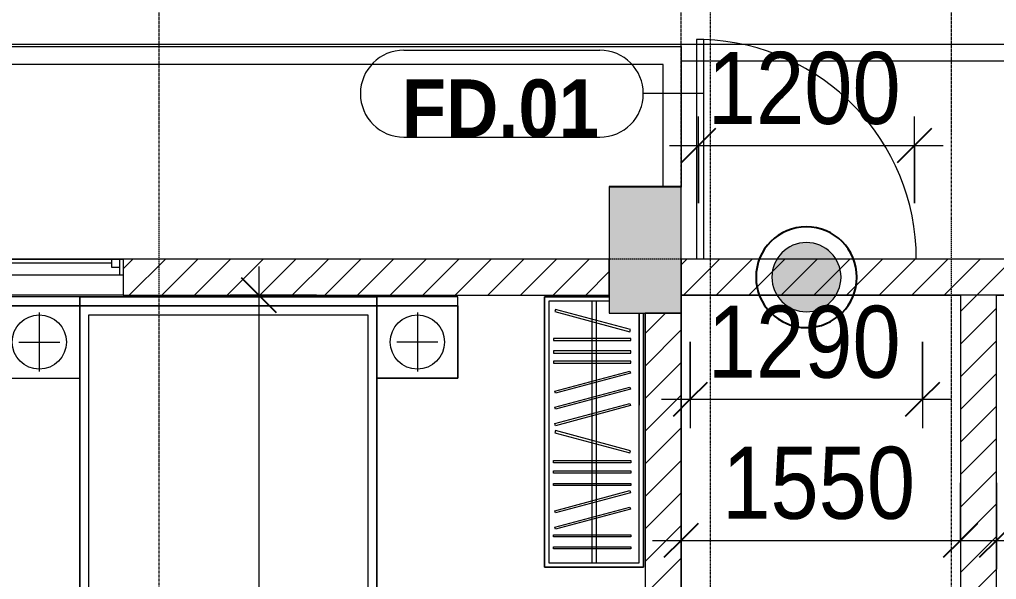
# Model space of a CAD drawing. Header units: millimetres. Extents: x 962 to 241049, y -15958 to 84407.
# Drawn here: x 174457 to 179882, y 76458 to 79568 of the extents above; entities that cross this region are included whole.
import ezdxf

# ---------------------------------------------------------------- set-up
doc = ezdxf.new("R2010")
doc.units = ezdxf.units.MM
for name, pattern in [('Dash Dot 3_16_', [7.9375, 4.7625, -1.5875, 0, -1.5875]), ('Grid Line', [22.225, 12.7, -3.175, 3.175, -3.175]), ('Overhead', [3.96875, 2.38125, -1.5875])]:
    doc.linetypes.add(name, pattern=pattern)
for name, color, linetype, lineweight in [('0-1', 7, 'Continuous', 5), ('A-ANNO-DIMS', 211, 'Continuous', 9), ('A-ANNO-DIMS-160', 211, 'Continuous', 9), ('A-ANNO-NOTE', 131, 'Continuous', 9), ('A-ANNO-NOTE-1', 131, 'Continuous', 25), ('A-DETL-GENF-2', 1, 'Continuous', 9), ('A-DOOR-3', 1, 'Continuous', 9), ('A-DOOR-IDEN', 31, 'Continuous', 9), ('A-FLOR', 192, 'Continuous', 9), ('A-GLAZ', 151, 'Continuous', 9), ('A-WALL', 113, 'Continuous', 9), ('A-WALL-3', 113, 'Continuous', 18), ('A-WALL-PATT-2', 111, 'Continuous', 9), ('G-ANNO-SYMB-1', 111, 'Dash Dot 3_16_', 18), ('G-IMPT', 8, 'Continuous', 9), ('I-FURN-1', 254, 'Continuous', 9), ('M-EQPM', 50, 'Continuous', 9), ('S-COLS-1', 52, 'Continuous', 5), ('S-COLS-2', 7, 'Continuous', 18), ('S-GRID-1', 1, 'Grid Line', 9), ('S-STRS-MBND', 31, 'Overhead', 9)]:
    doc.layers.add(name, color=color, linetype=linetype, lineweight=lineweight)
doc.styles.add('Arial_B_5', font='arialbd_0.ttf', dxfattribs={"width": 0.9, "height": 320})
doc.styles.add('UTM Avo', font='UTM Avo.ttf', dxfattribs={"width": 0.9, "height": 400})
doc.dimstyles.new('1_Dim_chi_tiet_2_5', dxfattribs={"dimscale": 304.8, "dimtxt": 399.720379, "dimasz": 0.629921, "dimexe": 0.524934, "dimexo": 0.0625, "dimgap": 0.052493, "dimtad": 1, "dimdec": 0, "dimrnd": 5, "dimzin": 0, "dimdsep": 46, "dimtxsty": 'UTM Avo', "dimblk1": 'OBLIQUE', "dimblk2": 'OBLIQUE', "dimsah": 1, "dimcen": 0.09, "dimdle": 0.524934, "dimazin": 0, "dimtfac": 1, "dimtdec": 4, "dimtix": 1, "dimtmove": 0, "dimatfit": 3, "dimfxl": 1.049869, "dimfxlon": 1, "dimtvp": 1, "dimtolj": 1, "dimtzin": 0, "dimarcsym": 2})
pattern_1 = [(45, (63179.03, 0), (-90.50967, 90.50967), [])]

# ---------------------------------------------------------------- blocks, each defined once
blk = doc.blocks.new('NCV_TKTC_KET CAU_rvt-1-TKCS_MB TẦNG 1')
at = {"layer": 'S-COLS-1'}
blk.add_hatch(color=256, dxfattribs=at).paths.add_polyline_path([(114952.6, 77936.9), (114952.6, 78636.9), (114552.6, 78636.9), (114552.6, 77936.9)])
at = {"layer": 'S-COLS-2'}
for p, q in [((114952.6, 78636.9), (114552.6, 78636.9)), ((114552.6, 78636.9), (114552.6, 77936.9)), ((114952.6, 77936.9), (114952.6, 78636.9)), ((114552.6, 77936.9), (114952.6, 77936.9))]:
    blk.add_line(p, q, dxfattribs=at)
blk = doc.blocks.new('GIUONG NGU-2TAB-1600x2000 - GIUONG NGU-2TAB-1600x2000-842839-TKCS_MB TẦNG 1')
at = {"layer": 'I-FURN-1'}
for p, q in [((458.5, 0), (8.5, 0)), ((8.5, 0), (8.5, -50)), ((458.5, -50), (458.5, 0)), ((2108.2, 0), (458.5, 0)), ((458.5, 0), (458.5, -50)), ((458.5, 0), (2108.2, 0)), ((2108.2, -50), (2108.2, 0)), ((458.5, -50), (8.5, -50)), ((8.5, -50), (8.5, -450.3)), ((8.5, -50), (458.5, -50)), ((458.5, -50), (8.5, -50)), ((8.5, -50), (8.5, -450.3)), ((458.5, -450.3), (458.5, -50)), ((2108.2, -50), (458.5, -50)), ((458.5, -50), (458.5, -1938.9)), ((458.5, -50), (2108.2, -50)), ((458.5, -1938.9), (458.5, -50)), ((458.5, -450.3), (458.5, -50)), ((458.5, -50), (2108.2, -50)), ((2558.2, 0), (2108.2, 0)), ((2108.2, 0), (2108.2, -50)), ((2558.2, -50), (2108.2, -50)), ((2108.2, -50), (2108.2, -450.3)), ((2108.2, -1938.9), (2108.2, -50)), ((2108.2, -50), (2558.2, -50)), ((2108.2, -50), (2558.2, -50)), ((2108.2, -450.3), (2108.2, -50)), ((2108.2, -50), (2108.2, -1938.9)), ((2558.2, -50), (2558.2, 0)), ((2558.2, -450.3), (2558.2, -50)), ((2558.2, -50), (2558.2, -450.3)), ((233.5, -86.8), (233.5, -413.5)), ((508.5, -100), (2058.2, -100)), ((508.5, -1938.9), (508.5, -100)), ((2058.2, -100), (2058.2, -1938.9)), ((2333.2, -86.8), (2333.2, -413.5)), ((120.2, -250.2), (346.8, -250.2)), ((2446.5, -250.2), (2219.8, -250.2)), ((8.5, -450.3), (458.5, -450.3)), ((8.5, -450.3), (458.5, -450.3)), ((2108.2, -450.3), (2558.2, -450.3)), ((2558.2, -450.3), (2108.2, -450.3)), ((1997.1, -2000), (569.6, -2000)), ((569.6, -2050), (1997.1, -2050)), ((1997.1, -2050), (569.6, -2050))]:
    blk.add_line(p, q, dxfattribs=at)
for centre in [(233.5, -250.2), (2333.2, -250.2)]:
    blk.add_circle(centre, 150.7, dxfattribs=at)
for centre, radius, start, end in [((569.6, -1938.9), 111.1, 180, 270), ((569.6, -1938.9), 111.1, 180, 270), ((569.6, -1938.9), 61.1, 180, 270), ((1997.1, -1938.9), 111.1, 270, 360), ((1997.1, -1938.9), 61.1, 270, 0), ((1997.1, -1938.9), 111.1, 270, 0)]:
    blk.add_arc(centre, radius, start, end, dxfattribs=at)
blk = doc.blocks.new('TU QUAN AO-SUITE ROOM_3 - TU QUAN AO-SUITE ROOM_3-V89-TKCS_MB TẦNG 1')
at = {"layer": 'I-FURN-1'}
for p, q in [((-550, 1500), (0, 1500)), ((-550, 90), (-550, 1500)), ((0, 1500), (-550, 1500)), ((-550, 1500), (-550, 90)), ((-24, 1476), (-526, 1476)), ((-526, 1476), (-526, 600)), ((-526, 1476), (-526, 90)), ((-287, 576), (-287, 1476)), ((-263, 576), (-263, 1476)), ((-24, 24), (-24, 1476)), ((0, 1500), (0, 0)), ((0, 0), (0, 1500)), ((-480.1, 1386.9), (-480.1, 1398.9)), ((-480.1, 1398.9), (-50.1, 1398.9)), ((-480.1, 1386.9), (-480.1, 1398.9)), ((-50.1, 1386.9), (-480.1, 1386.9)), ((-50.1, 1398.9), (-50.1, 1386.9)), ((-480.1, 1320.5), (-480.1, 1332.5)), ((-480.1, 1332.5), (-50.1, 1332.5)), ((-480.1, 1320.5), (-480.1, 1332.5)), ((-50.1, 1320.5), (-480.1, 1320.5)), ((-50.1, 1332.5), (-50.1, 1320.5)), ((-478.3, 1178.1), (-61.3, 1289.9)), ((-58.2, 1278.3), (-475.2, 1166.5)), ((-61.3, 1289.9), (-58.2, 1278.3)), ((-478.3, 1086.9), (-61.3, 1198.6)), ((-61.3, 1198.6), (-58.2, 1187.1)), ((-475.2, 1166.5), (-478.3, 1178.1)), ((-58.2, 1187.1), (-475.2, 1075.3)), ((-475.2, 1075.3), (-478.3, 1086.9)), ((-480.1, 1035.3), (-480.1, 1047.3)), ((-480.1, 1047.3), (-50.1, 1047.3)), ((-480.1, 1035.3), (-480.1, 1047.3)), ((-50.1, 1035.3), (-480.1, 1035.3)), ((-50.1, 1047.3), (-50.1, 1035.3)), ((-480.1, 965.8), (-480.1, 977.8)), ((-480.1, 977.8), (-50.1, 977.8)), ((-480.1, 965.8), (-480.1, 977.8)), ((-50.1, 977.8), (-50.1, 965.8)), ((-50.1, 965.8), (-480.1, 965.8)), ((-480.1, 908.6), (-480.1, 920.6)), ((-480.1, 920.6), (-50.1, 920.6)), ((-480.1, 908.6), (-480.1, 920.6)), ((-50.1, 908.6), (-480.1, 908.6)), ((-50.1, 920.6), (-50.1, 908.6)), ((-475.2, 865.5), (-478.3, 853.9)), ((-478.3, 853.9), (-61.3, 742.1)), ((-58.2, 753.7), (-475.2, 865.5)), ((-478.3, 603.1), (-61.3, 714.9)), ((-61.3, 742.1), (-58.2, 753.7)), ((-61.3, 714.9), (-58.2, 703.3)), ((-58.2, 703.3), (-475.2, 591.5)), ((-526, 90), (-526, 600)), ((-478.3, 511.9), (-61.3, 623.6)), ((-475.2, 591.5), (-478.3, 603.1)), ((-58.2, 612.1), (-475.2, 500.3)), ((-61.3, 623.6), (-58.2, 612.1)), ((-550, 90), (-550, 576)), ((-287, 24), (-287, 576)), ((-263, 24), (-263, 576)), ((-478.3, 423.1), (-61.3, 534.9)), ((-475.2, 500.3), (-478.3, 511.9)), ((-58.2, 523.3), (-475.2, 411.5)), ((-61.3, 534.9), (-58.2, 523.3)), ((-475.2, 411.5), (-478.3, 423.1)), ((-480.1, 368.4), (-480.1, 356.4)), ((-50.1, 368.4), (-480.1, 368.4)), ((-480.1, 356.4), (-50.1, 356.4)), ((-50.1, 356.4), (-50.1, 368.4)), ((-480.1, 311.2), (-480.1, 299.2)), ((-50.1, 311.2), (-480.1, 311.2)), ((-480.1, 299.2), (-50.1, 299.2)), ((-50.1, 299.2), (-50.1, 311.2)), ((-480.1, 241.7), (-480.1, 229.7)), ((-50.1, 241.7), (-480.1, 241.7)), ((-480.1, 229.7), (-50.1, 229.7)), ((-50.1, 229.7), (-50.1, 241.7)), ((-475.2, 192.7), (-478.3, 181.1)), ((-478.3, 181.1), (-61.3, 69.4)), ((-58.2, 80.9), (-475.2, 192.7)), ((-61.3, 69.4), (-58.2, 80.9)), ((-360, 24), (-24, 24)), ((0, 0), (-360, 0)), ((-360, 0), (0, 0))]:
    blk.add_line(p, q, dxfattribs=at)
blk = doc.blocks.new('NCV_TKTC_TANG 1_rvt-1-TKCS_MB TẦNG 1')
at = {"layer": 'I-FURN-1'}
blk.add_blockref('GIUONG NGU-2TAB-1600x2000 - GIUONG NGU-2TAB-1600x2000-842839-TKCS_MB TẦNG 1', (111154.1, 78026.9), dxfattribs=at)
at = {"layer": 'I-FURN-1', "rotation": 180}
blk.add_blockref('TU QUAN AO-SUITE ROOM_3 - TU QUAN AO-SUITE ROOM_3-V89-TKCS_MB TẦNG 1', (114192.6, 78026.9), dxfattribs=at)
blk = doc.blocks.new('1_FAMILY RVT - W01-WxH 1400x1400xmm-411185-TKCS_MB TẦNG 1')
at = {"layer": 'A-GLAZ'}
for p, q in [((-700, 103.81), (700, 103.81)), ((-700, -96.19), (-700, 103.81)), ((700, 103.81), (700, -96.19)), ((-700, -7.29), (-680.95, -7.29)), ((-680.95, -7.29), (-22.225, -7.29)), ((-680.95, -96.19), (-680.95, -7.29)), ((-636.5, -51.74), (-680.95, -51.74)), ((-636.5, -96.19), (-636.5, -51.74)), ((-22.225, -7.29), (22.225, -7.29)), ((-22.225, -7.29), (-22.225, -96.19)), ((22.225, -51.74), (-22.225, -51.74)), ((22.225, -7.29), (636.5, -7.29)), ((22.225, -96.19), (22.225, -7.29)), ((22.225, -29.515), (636.5, -29.515)), ((636.5, -7.29), (700, -7.29)), ((636.5, -51.74), (636.5, -7.29)), ((680.95, -51.74), (636.5, -51.74)), ((680.95, -96.19), (680.95, -7.29)), ((700, -96.19), (-700, -96.19)), ((-700, -96.19), (-636.5, -96.19)), ((-636.5, -73.965), (-22.225, -73.965)), ((-636.5, -96.19), (-22.225, -96.19)), ((-22.225, -96.19), (22.225, -96.19)), ((22.225, -96.19), (680.95, -96.19)), ((680.95, -96.19), (700, -96.19)), ((248.4, -172.39), (299.2, -146.99)), ((248.4, -172.39), (299.2, -197.79)), ((248.4, -172.39), (451.6, -172.39))]:
    blk.add_line(p, q, dxfattribs=at)
blk = doc.blocks.new('FD_01 - FD_01-1200x2200mm-1787918-TKCS_MB TẦNG 1')
at = {"layer": 'A-DETL-GENF-2'}
for p, q in [((570, -100), (570, -1320)), ((610, -1320), (610, -100)), ((570, -1320), (610, -1320))]:
    blk.add_line(p, q, dxfattribs=at)
blk.add_arc((610, -100), 1220, 180, 268.1211, dxfattribs=at)
blk = doc.blocks.new('TKTC_XREF_251221_MB TANG 1 - TKTC_XREF_260130_MB TANG 1_dwg-4202109-TKCS_MB TẦNG 1')
at = {"layer": 'G-IMPT', "flags": 128}
blk.add_lwpolyline([(-88199.1, -322709.7), (-88199.1, -322706), (-88599.1, -322706), (-88599.1, -322709.7)], dxfattribs=at)
blk = doc.blocks.new('TKTC_XREF_251221_MB TANG 1 - TKTC_XREF_251221_MB TANG 1-2038492-TKCS_MB TẦNG 1')
blk.add_blockref('TKTC_XREF_251221_MB TANG 1 - TKTC_XREF_260130_MB TANG 1_dwg-4202109-TKCS_MB TẦNG 1', (169499.1, 384109.7))
blk = doc.blocks.new('DIMBLOCK52-TKCS_MB TẦNG 1')
at = {"layer": 'A-ANNO-DIMS-160'}
for p, q in [((178181.6, 77778.7), (178181.6, 77298.7)), ((178181.6, 77458.7), (178181.6, 77778.7)), ((179471.6, 77778.7), (179471.6, 77298.7)), ((179471.6, 77458.7), (179471.6, 77778.7)), ((178021.6, 77458.7), (179631.6, 77458.7))]:
    blk.add_line(p, q, dxfattribs=at)
at = {"layer": 'A-ANNO-DIMS-160', "lineweight": 25}
for p, q in [((178181.6, 77458.7), (178277.6, 77554.7)), ((179471.6, 77458.7), (179567.6, 77554.7)), ((178181.6, 77458.7), (178085.6, 77362.7)), ((179471.6, 77458.7), (179375.6, 77362.7))]:
    blk.add_line(p, q, dxfattribs=at)
at = {"layer": 'A-ANNO-DIMS-160', "color": 0, "insert": (178278.8, 77978.4), "char_height": 400, "width": 1314.636, "attachment_point": 1, "line_spacing_factor": 1.110334, "style": 'UTM Avo'}
blk.add_mtext('1290', dxfattribs=at)
blk = doc.blocks.new('_Oblique')
at = {"color": 0, "linetype": 'ByBlock', "lineweight": -2}
blk.add_line((-0.5, -0.5), (0.5, 0.5), dxfattribs=at)
blk = doc.blocks.new('DIMBLOCK89-TKCS_MB TẦNG 1')
at = {"layer": 'A-ANNO-DIMS-160'}
for p, q in [((178131.6, 76995.5), (178131.6, 76515.5)), ((178131.6, 76675.5), (178131.6, 76995.5)), ((179681.6, 76995.5), (179681.6, 76515.5)), ((179681.6, 76675.5), (179681.6, 76995.5)), ((177971.6, 76675.5), (179841.6, 76675.5))]:
    blk.add_line(p, q, dxfattribs=at)
at = {"layer": 'A-ANNO-DIMS-160', "lineweight": 25}
for p, q in [((178131.6, 76675.5), (178227.6, 76771.5)), ((179681.6, 76675.5), (179777.6, 76771.5)), ((178131.6, 76675.5), (178035.6, 76579.5)), ((179681.6, 76675.5), (179585.6, 76579.5))]:
    blk.add_line(p, q, dxfattribs=at)
at = {"layer": 'A-ANNO-DIMS-160', "color": 0, "insert": (178358.8, 77195.1), "char_height": 400, "width": 1314.636, "attachment_point": 1, "line_spacing_factor": 1.110334, "style": 'UTM Avo'}
blk.add_mtext('1550', dxfattribs=at)
blk = doc.blocks.new('DIMBLOCK90-TKCS_MB TẦNG 1')
at = {"layer": 'A-ANNO-DIMS-160'}
for p, q in [((179881.6, 76995.5), (179881.6, 76515.5)), ((179881.6, 76675.5), (179881.6, 76995.5)), ((181431.6, 76995.5), (181431.6, 76515.5)), ((181431.6, 76675.5), (181431.6, 76995.5)), ((179721.6, 76675.5), (181591.6, 76675.5))]:
    blk.add_line(p, q, dxfattribs=at)
at = {"layer": 'A-ANNO-DIMS-160', "lineweight": 25}
for p, q in [((179881.6, 76675.5), (179977.6, 76771.5)), ((181431.6, 76675.5), (181527.6, 76771.5)), ((179881.6, 76675.5), (179785.6, 76579.5)), ((181431.6, 76675.5), (181335.6, 76579.5))]:
    blk.add_line(p, q, dxfattribs=at)
at = {"layer": 'A-ANNO-DIMS-160', "color": 0, "insert": (180108.8, 77195.1), "char_height": 400, "width": 1314.636, "attachment_point": 1, "line_spacing_factor": 1.110334, "style": 'UTM Avo'}
blk.add_mtext('1550', dxfattribs=at)
blk = doc.blocks.new('DIMBLOCK118-TKCS_MB TẦNG 1')
at = {"layer": 'A-ANNO-DIMS-160'}
for p, q in [((178226.6, 78548.3), (178226.6, 79028.3)), ((179426.6, 78548.3), (179426.6, 79028.3)), ((178066.6, 78868.3), (179586.6, 78868.3)), ((178226.6, 78868.3), (178226.6, 78548.3)), ((179426.6, 78868.3), (179426.6, 78548.3))]:
    blk.add_line(p, q, dxfattribs=at)
at = {"layer": 'A-ANNO-DIMS-160', "lineweight": 25}
for p, q in [((178226.6, 78868.3), (178322.6, 78964.3)), ((179426.6, 78868.3), (179522.6, 78964.3)), ((178226.6, 78868.3), (178130.6, 78772.3)), ((179426.6, 78868.3), (179330.6, 78772.3))]:
    blk.add_line(p, q, dxfattribs=at)
at = {"layer": 'A-ANNO-DIMS-160', "color": 0, "insert": (178278.8, 79387.9), "char_height": 400, "width": 1314.636, "attachment_point": 1, "line_spacing_factor": 1.110334, "style": 'UTM Avo'}
blk.add_mtext('1200', dxfattribs=at)
blk = doc.blocks.new('STN_Door Tag - STN_Door Tag-1788670-TKCS_MB TẦNG 1')
at = {"layer": 'A-DOOR-IDEN'}
for p, q in [((-3.37, 1.495), (3.431, 1.495)), ((-3.37, -1.524), (3.431, -1.524))]:
    blk.add_line(p, q, dxfattribs=at)
for centre, start, end in [((-3.37, -0.015), 90, 270), ((3.431, -0.015), 270, 90)]:
    blk.add_arc(centre, 1.509, start, end, dxfattribs=at)
blk = doc.blocks.new('DIMBLOCK214-TKCS_MB TẦNG 1')
at = {"layer": 'A-ANNO-DIMS-160'}
for p, q in [((175786.1, 78196.9), (175786.1, 69875.3)), ((176106.1, 78036.9), (175626.1, 78036.9)), ((175786.1, 78036.9), (176106.1, 78036.9)), ((176106.1, 70035.3), (175626.1, 70035.3)), ((175786.1, 70035.3), (176106.1, 70035.3))]:
    blk.add_line(p, q, dxfattribs=at)
at = {"layer": 'A-ANNO-DIMS-160', "lineweight": 25}
for p, q in [((175786.1, 78036.9), (175690.1, 78132.9)), ((175786.1, 78036.9), (175882.1, 77940.9)), ((175786.1, 70035.3), (175690.1, 70131.3)), ((175786.1, 70035.3), (175882.1, 69939.3))]:
    blk.add_line(p, q, dxfattribs=at)
at = {"layer": 'A-ANNO-DIMS-160', "color": 0, "insert": (175266.5, 73488.4), "char_height": 400, "width": 1314.636, "attachment_point": 1, "rotation": 90, "line_spacing_factor": 1.110334, "style": 'UTM Avo'}
blk.add_mtext('8000', dxfattribs=at)
blk = doc.blocks.new('HDNDCT_GHI CHÚ CỬA CHỐNG CHÁY EI60 - HDNDCT_GHI CHÚ CỬA CHỐNG CHÁY EI60-1614697-TKCS_MB TẦNG 1')
at = {"layer": 'A-ANNO-NOTE'}
h = blk.add_hatch(color=256, dxfattribs=at)
edge = h.paths.add_edge_path()
edge.add_arc((0, 0), 1.2, 0, 180)
edge.add_arc((0, 0), 1.2, 180, 360)
for radius, start, end in [(1.75, 360, 180), (1.2, 360, 180), (1.2, 180, 360)]:
    blk.add_arc((0, 0), radius, start, end, dxfattribs=at)
at = {"layer": 'A-ANNO-NOTE-1'}
for start, end in [(360, 180), (180, 360)]:
    blk.add_arc((0, 0), 1.75, start, end, dxfattribs=at)

msp = doc.modelspace()

# ---------------------------------------------------------------- hatches: boundary and pattern name
at = {"layer": 'A-WALL-PATT-2'}
h = msp.add_hatch(dxfattribs=at)
h.set_pattern_fill('FP_1', color=256, style=0, pattern_type=2)
h.set_pattern_definition(pattern_1)
h.paths.add_polyline_path([(175031.5, 78036.9), (177731.6, 78036.9), (177731.6, 78236.9), (175031.5, 78236.9)])
h = msp.add_hatch(dxfattribs=at)
h.set_pattern_fill('FP_1', color=256, style=0, pattern_type=2)
h.set_pattern_definition(pattern_1)
h.paths.add_polyline_path([(179681.6, 78036.9), (181431.6, 78036.9), (181431.6, 78236.9), (178131.6, 78236.9), (178131.6, 78036.9), (178939.4, 78036.9)])
h = msp.add_hatch(dxfattribs=at)
h.set_pattern_fill('FP_1', color=256, style=0, pattern_type=2)
h.set_pattern_definition(pattern_1)
h.paths.add_polyline_path([(179881.6, 74716.9), (179881.6, 78036.9), (179681.6, 78036.9), (179681.6, 74716.9)])
h = msp.add_hatch(dxfattribs=at)
h.set_pattern_fill('FP_1', color=256, style=0, pattern_type=2)
h.set_pattern_definition(pattern_1)
h.paths.add_polyline_path([(177931.6, 74516.9), (178131.6, 74516.9), (178131.6, 77936.9), (177931.6, 77936.9), (177931.6, 74716.9)])

# ---------------------------------------------------------------- linework, layer by layer
at = {"layer": 'A-DOOR-IDEN'}
msp.add_line((178252.2, 79157.6), (177920.8, 79157.5), dxfattribs=at)
at = {"layer": 'A-FLOR'}
for p, q in [((187980.7, 79428.2), (163531.6, 79428.2)), ((181431.6, 79336.9), (178131.6, 79336.9)), ((178031.6, 78636.9), (178031.6, 78639)), ((178131.6, 78639), (178131.6, 78636.9))]:
    msp.add_line(p, q, dxfattribs=at)
at = {"layer": 'A-WALL'}
for p, q in [((163531.6, 79418.2), (178131.6, 79418.2)), ((178131.6, 79418.2), (178131.6, 78639)), ((178031.6, 79318.2), (163531.6, 79318.2)), ((178031.6, 78639), (178031.6, 79318.2)), ((178031.6, 78639), (178131.6, 78639))]:
    msp.add_line(p, q, dxfattribs=at)
at = {"layer": 'A-WALL-3'}
for p, q in [((177731.6, 78236.9), (175031.5, 78236.9)), ((177731.6, 78036.9), (177731.6, 78236.9)), ((181431.6, 78236.9), (178131.6, 78236.9)), ((178131.6, 78236.9), (178131.6, 78036.9)), ((175031.5, 78036.9), (177731.6, 78036.9)), ((178131.6, 78036.9), (179681.6, 78036.9)), ((179681.6, 78036.9), (179681.6, 75918.3)), ((179881.6, 78036.9), (181431.6, 78036.9)), ((179881.6, 74716.9), (179881.6, 78036.9)), ((177931.6, 77936.9), (177931.6, 75336.9)), ((178131.6, 77936.9), (177931.6, 77936.9)), ((178131.6, 74516.9), (178131.6, 77936.9))]:
    msp.add_line(p, q, dxfattribs=at)
at = {"layer": 'G-ANNO-SYMB-1'}
msp.add_line((178291.6, 84025.7), (178291.6, 9773.9), dxfattribs=at)
at = {"layer": 'S-GRID-1'}
for p, q in [((175231.7, 78459.2), (175231.7, 82459.2)), ((178131.6, 78459.2), (178131.6, 82459.2)), ((179631.6, 78459.2), (179631.6, 82459.2)), ((175231.7, 15532), (175231.7, 78459.2)), ((178131.6, 15532), (178131.6, 78459.2)), ((179631.6, 15532), (179631.6, 78459.2)), ((192368.8, 78236.9), (96265.8, 78236.9))]:
    msp.add_line(p, q, dxfattribs=at)
at = {"layer": 'S-STRS-MBND'}
for p, q in [((178131.6, 78036.9), (178131.6, 76336.9)), ((181432, 78036.9), (178131.6, 78036.9))]:
    msp.add_line(p, q, dxfattribs=at)

# ---------------------------------------------------------------- block references
at = {"layer": '0-1'}
for name in ['NCV_TKTC_KET CAU_rvt-1-TKCS_MB TẦNG 1', 'NCV_TKTC_TANG 1_rvt-1-TKCS_MB TẦNG 1']:
    msp.add_blockref(name, (63179, 0), dxfattribs=at)
at = {"layer": 'A-ANNO-NOTE', "xscale": 160, "yscale": 160, "zscale": 160}
msp.add_blockref('HDNDCT_GHI CHÚ CỬA CHỐNG CHÁY EI60 - HDNDCT_GHI CHÚ CỬA CHỐNG CHÁY EI60-1614697-TKCS_MB TẦNG 1', (178826.6, 78136.9), dxfattribs=at)
at = {"layer": 'A-DOOR-3', "rotation": 180}
msp.add_blockref('FD_01 - FD_01-1200x2200mm-1787918-TKCS_MB TẦNG 1', (178826.6, 78136.9), dxfattribs=at)
at = {"layer": 'A-DOOR-IDEN', "xscale": 159.9999999999999, "yscale": 159.9999999999999, "zscale": 159.9999999999999}
msp.add_blockref('STN_Door Tag - STN_Door Tag-1788670-TKCS_MB TẦNG 1', (177130.4, 79158.2), dxfattribs=at)
at = {"layer": 'A-GLAZ', "rotation": 180}
msp.add_blockref('1_FAMILY RVT - W01-WxH 1400x1400xmm-411185-TKCS_MB TẦNG 1', (174331.5, 78140.7), dxfattribs=at)
at = {"layer": 'M-EQPM'}
msp.add_blockref('TKTC_XREF_251221_MB TANG 1 - TKTC_XREF_251221_MB TANG 1-2038492-TKCS_MB TẦNG 1', (96831.6, 17236.9), dxfattribs=at)

# ---------------------------------------------------------------- texts
at = {"layer": 'A-DOOR-IDEN', "insert": (177127.1, 79072.8), "char_height": 320, "width": 1124.64, "attachment_point": 5, "line_spacing_factor": 0.936439, "style": 'Arial_B_5'}
msp.add_mtext('\\pt7.2,14.4,21.6,28.8,36,43.2,50.4,57.6,64.8,72,79.2,86.4,93.6,100.8,108,115.2,122.4,129.6,136.8,144,151.2,158.4,165.6,172.8,180,187.2,194.4,201.6,208.8,216,223.2,230.4;FD.01', dxfattribs=at)

# ---------------------------------------------------------------- dimensions: what is measured, and where the dimension line sits
at = {"layer": 'A-ANNO-DIMS'}
for base, p1, p2, override, picture, middle in [((179426.6, 78868.3), (178226.6, 78548.3), (179426.6, 78548.3), {"dimpost": '<>', "dimfxl": 1200}, 'DIMBLOCK118-TKCS_MB TẦNG 1', (178826.6, 79091.3)), ((179471.6, 77458.7), (178181.6, 77778.7), (179471.6, 77778.7), {"dimpost": '<>', "dimfxl": 1290}, 'DIMBLOCK52-TKCS_MB TẦNG 1', (178826.6, 77681.7)), ((179681.6, 76675.5), (178131.6, 76995.5), (179681.6, 76995.5), {"dimpost": '<>', "dimfxl": 1550}, 'DIMBLOCK89-TKCS_MB TẦNG 1', (178906.6, 76898.5)), ((181431.6, 76675.5), (179881.6, 76995.5), (181431.6, 76995.5), {"dimpost": '<>', "dimfxl": 1550}, 'DIMBLOCK90-TKCS_MB TẦNG 1', (180656.6, 76898.5))]:
    dim = msp.add_linear_dim(base=base, p1=p1, p2=p2, dimstyle='1_Dim_chi_tiet_2_5', override=override, dxfattribs=at)
    dim.commit()
    dim.dimension.update_dxf_attribs({"geometry": picture, "text_midpoint": middle})
dim = msp.add_linear_dim(base=(175786.1, 70035.3), p1=(176106.1, 78036.9), p2=(176106.1, 70035.3), angle=90, dimstyle='1_Dim_chi_tiet_2_5', override={"dimpost": '<>', "dimfxl": 8001.625653}, dxfattribs=at)
dim.commit()
dim.dimension.update_dxf_attribs({"geometry": 'DIMBLOCK214-TKCS_MB TẦNG 1', "text_midpoint": (175563.1, 74036.1)})

doc.saveas('drawing.dxf')
